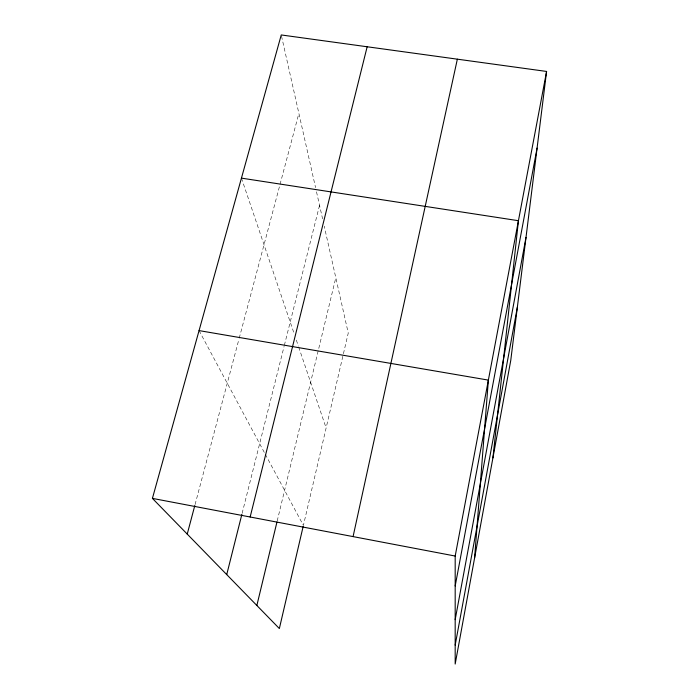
<?xml version="1.0" encoding="UTF-8"?>
<svg xmlns="http://www.w3.org/2000/svg" width="699" height="699" viewBox="0 0 699 699"><rect width="100%" height="100%" fill="white"/><g stroke="black" fill="none" stroke-linecap="round" stroke-linejoin="round"><path stroke-width="0.52" stroke-dasharray="3.5 2.62" d="M277.215 520.947L335.808 277.695M242.125 513.363L284.1 346.372M284.362 345.315L319.548 205.34M195.073 504.547L238.953 339.181M239.233 338.133L298.884 113.378M199.066 330.601L264.764 453.275M265.271 454.236L303.401 525.43L348.251 333.065L324.222 226.144M241.452 178.131L294.288 334.07M296.332 340.09L298.368 346.11M298.709 347.115L326.118 427.989M281.496 36.007L315.564 187.62M316.498 191.788L322.589 218.857"/><path stroke-width="1.05" d="M546.583 71.447L455.189 556.046L455.18 664.05L510.751 360.466L546.583 71.447L281.251 34.95L152.417 498.387L279.355 628.55L303.148 526.487M474.595 557.994L488.374 380.107L199.066 330.601M492.917 457.897L518.431 220.709L241.452 178.131M455.18 645.125L517.347 307.272M455.18 619.637L526.006 237.415M455.189 585.963L537.077 148.092M353.074 536.596L457.356 59.17M256.856 605.474L276.961 522.004M250.155 516.998L367.158 46.763M226.729 574.587L241.854 514.42M187.236 534.088L194.794 505.604M152.417 498.387L455.189 556.046"/></g></svg>
